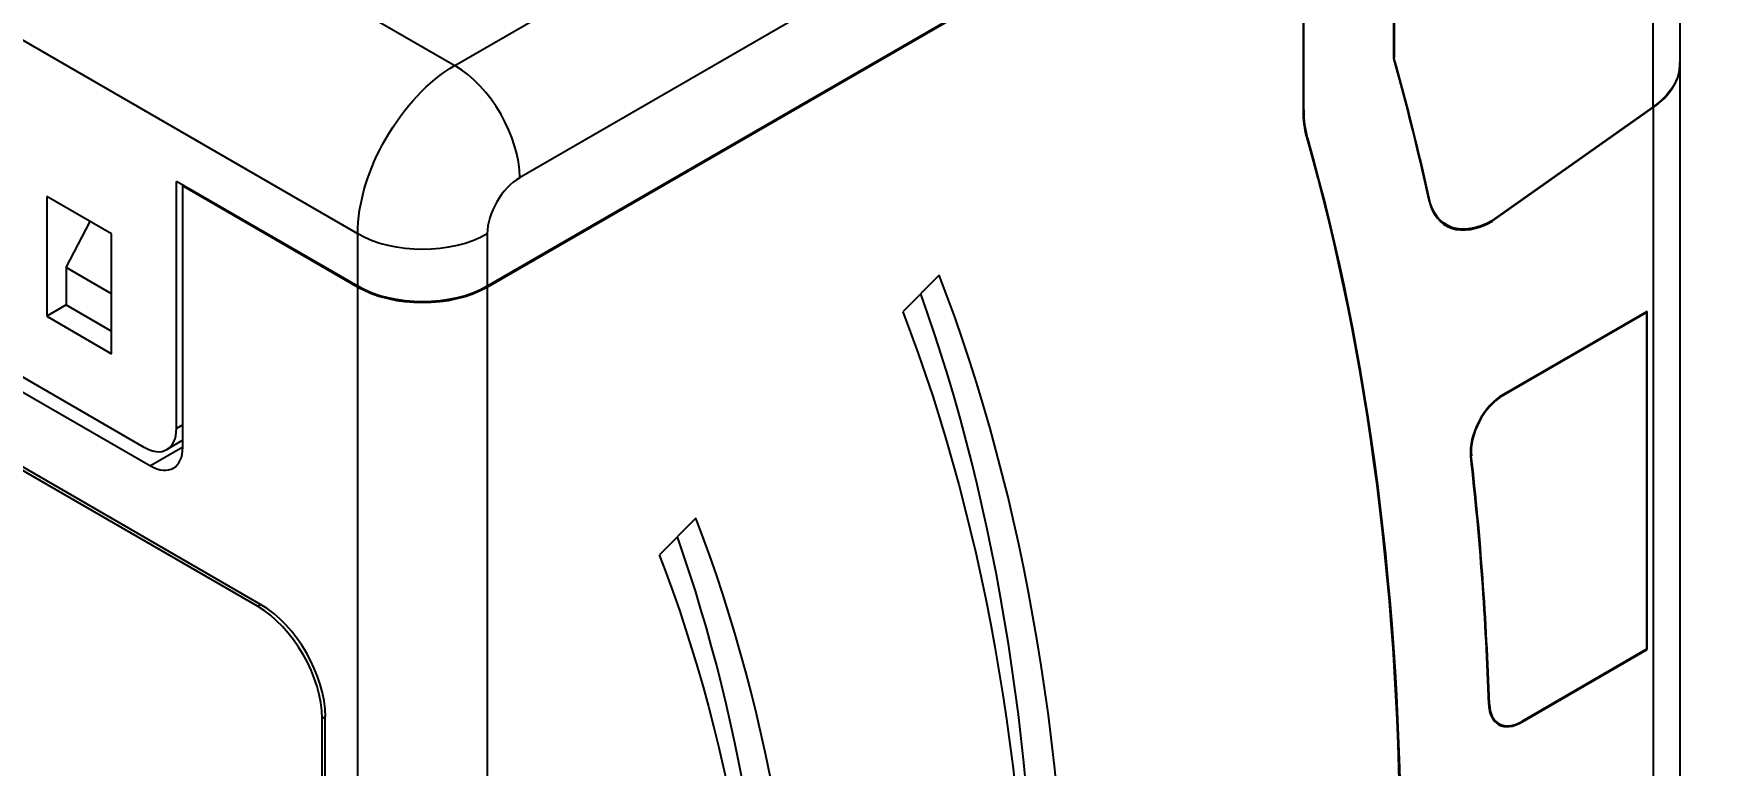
# Model space of a CAD drawing. Header units: millimetres. Extents: x -383313 to -161684, y -117025 to 99224.
# Drawn here: x -343996.19 to -343959.19, y -8551.55 to -8535.59 of the extents above; entities that cross this region are included whole.
import ezdxf

# ---------------------------------------------------------------- set-up
doc = ezdxf.new("R2010")
doc.units = ezdxf.units.MM
doc.header["$MEASUREMENT"] = 0
doc.layers.get('Defpoints').update_dxf_attribs({"color": 31})
for name, color, linetype in [('001__КОНСТРУКТИВ__размеры внутр.', 7, 'Continuous'), ('PV-2BB', 7, 'Continuous'), ('Робот', 30, 'Continuous')]:
    doc.layers.add(name, color=color, linetype=linetype)
doc.styles.add('PSTUDIO', font='arial.ttf')
doc.dimstyles.new('PS_TICK', dxfattribs={"dimscale": 100, "dimtxt": 2.5, "dimasz": 1, "dimexe": 2, "dimexo": 2, "dimgap": 1, "dimtad": 1, "dimdec": 0, "dimzin": 0, "dimdsep": 46, "dimtxsty": 'PSTUDIO', "dimblk": 'ARCHTICK', "dimcen": 2, "dimdle": 1.5, "dimse1": 1, "dimse2": 1, "dimadec": 0, "dimazin": 0, "dimtfac": 1, "dimtdec": 0, "dimtix": 1, "dimtmove": 1, "dimatfit": 3, "dimldrblk": 'ARCHTICK', "dimfxl": 1, "dimtolj": 1, "dimtzin": 0, "dimarcsym": 0})

# ---------------------------------------------------------------- blocks, each defined once
blk = doc.blocks.new('Робот ABB IRB660_3.15 (сверху)')
at = {"layer": 'Робот'}
blk.add_circle((0, 0), 3150, dxfattribs=at)
blk = doc.blocks.new('_ArchTick')
at = {"color": 0, "linetype": 'ByBlock', "const_width": 0.15}
blk.add_lwpolyline([(-0.5, -0.5), (0.5, 0.5)], dxfattribs=at)
blk = doc.blocks.new('*D253')
at = {"layer": '001__КОНСТРУКТИВ__размеры внутр.', "color": 0, "lineweight": -2, "ltscale": 100, "transparency": 16777216}
blk.add_line((-345485.513, -9217.13), (-343185.513, -9217.13), dxfattribs=at)
at = {"layer": 'Defpoints', "color": 0, "ltscale": 100, "transparency": 16777216}
for p in [(-345335.513, -8492.093), (-343335.513, -8492.093), (-343335.513, -9217.13)]:
    blk.add_point(p, dxfattribs=at)
at = {"layer": '001__КОНСТРУКТИВ__размеры внутр.', "color": 0, "lineweight": -2, "ltscale": 100, "transparency": 16777216, "xscale": 100, "yscale": 100, "zscale": 100, "rotation": 180}
blk.add_blockref('_ArchTick', (-345335.513, -9217.13), dxfattribs=at)
at = {"layer": '001__КОНСТРУКТИВ__размеры внутр.', "color": 0, "lineweight": -2, "ltscale": 100, "transparency": 16777216, "xscale": 100, "yscale": 100, "zscale": 100}
blk.add_blockref('_ArchTick', (-343335.513, -9217.13), dxfattribs=at)
at = {"layer": '001__КОНСТРУКТИВ__размеры внутр.', "color": 0, "ltscale": 100, "transparency": 16777216, "insert": (-344335.513, -8989.487), "char_height": 250, "attachment_point": 5, "style": 'PSTUDIO'}
blk.add_mtext('\\A1;2000', dxfattribs=at)
blk = doc.blocks.new('*U231')
at = {"layer": 'PV-2BB'}
for p, q in [((1324.149, 68.83, 1392.979), (1321.283, 74.563, 1395.846)), ((1322.783, 74.563, 1397.346), (1325.649, 68.83, 1394.479)), ((1321.749, 67.93, 1389.679), (1319.883, 71.663, 1391.546)), ((1321.716, 67.946, 1389.662), (1319.883, 71.613, 1391.496)), ((1321.916, 71.396, 1393.312), (1321.383, 70.863, 1392.246)), ((1322.249, 70.73, 1392.979), (1321.916, 71.396, 1393.312)), ((1320.782, 70.864, 1391.646), (1321.516, 69.397, 1390.913)), ((1320.883, 70.863, 1391.746), (1321.549, 69.53, 1391.079)), ((1321.383, 70.863, 1392.246), (1321.716, 70.196, 1391.912)), ((1321.583, 70.763, 1392.346), (1321.383, 70.863, 1392.246)), ((1321.749, 70.93, 1392.679), (1321.582, 70.764, 1392.346)), ((1321.749, 70.93, 1392.679), (1322.139, 70.951, 1393.09)), ((1321.983, 70.463, 1392.446), (1321.749, 70.93, 1392.679)), ((1321.582, 70.764, 1392.346), (1321.816, 70.296, 1392.112)), ((1321.716, 70.196, 1391.912), (1322.249, 70.73, 1392.979)), ((1321.849, 69.23, 1391.079), (1323.012, 70.394, 1393.406)), ((1321.883, 69.363, 1391.246), (1322.983, 70.463, 1393.446)), ((1323.916, 68.596, 1392.512), (1322.983, 70.463, 1393.446)), ((1323.019, 70.39, 1393.409), (1323.012, 70.394, 1393.406)), ((1323.012, 70.394, 1393.406), (1323.913, 68.593, 1392.506)), ((1321.849, 69.23, 1391.079), (1321.516, 69.397, 1390.913)), ((1321.949, 69.33, 1391.279), (1321.883, 69.363, 1391.246)), ((1321.88, 69.261, 1391.141), (1321.716, 69.343, 1391.059)), ((1323.916, 68.596, 1392.512), (1324.149, 68.83, 1392.979)), ((1325.649, 68.83, 1394.479), (1334.643, 64.333, 1398.976)), ((1315.983, 60.663, 1376.646), (1323.913, 68.593, 1392.506)), ((1323.919, 68.59, 1392.509), (1323.916, 68.596, 1392.512)), ((1321.716, 67.946, 1389.662), (1321.749, 67.93, 1389.679)), ((1325.149, 67.83, 1392.979), (1324.916, 67.596, 1392.512)), ((1334.643, 63.333, 1397.976), (1325.649, 67.83, 1393.479)), ((1324.913, 67.593, 1392.506), (1317.072, 59.752, 1376.824)), ((1324.916, 67.596, 1392.512), (1324.909, 67.6, 1392.509)), ((1324.913, 67.593, 1392.506), (1333.313, 63.393, 1396.706)), ((1334.243, 62.933, 1397.176), (1324.916, 67.596, 1392.512)), ((1317.416, 62.646, 1380.062), (1321.716, 66.946, 1388.662)), ((1317.416, 62.596, 1380.012), (1321.749, 66.93, 1388.679)), ((1321.749, 66.93, 1388.679), (1321.716, 66.946, 1388.662)), ((1325.493, 64.952, 1390.446), (1325.049, 65.072, 1390.121)), ((1328.455, 64.156, 1392.611), (1328.011, 64.275, 1392.286)), ((1332, 62.08, 1394.08), (1333.313, 63.393, 1396.706)), ((1332.006, 62.077, 1394.083), (1333.319, 63.39, 1396.709)), ((1334.649, 63.33, 1397.979), (1332.933, 61.613, 1394.547)), ((1334.239, 62.93, 1397.169), (1332.926, 61.616, 1394.542)), ((1332.003, 62.083, 1394.087), (1332.006, 62.077, 1394.083)), ((1331.906, 61.929, 1393.835), (1331.909, 61.923, 1393.832)), ((1332.93, 61.62, 1394.55), (1332.933, 61.613, 1394.547)), ((1337.023, 61.289, 1398.312), (1335.123, 59.389, 1394.512)), ((1332.574, 60.726, 1393.3), (1332.578, 60.717, 1393.296)), ((1332.561, 60.531, 1393.092), (1332.595, 60.464, 1393.059)), ((1334.715, 59.395, 1394.11), (1335.919, 60.599, 1396.517)), ((1332.962, 60.134, 1393.096), (1332.965, 60.128, 1393.093)), ((1332.965, 60.128, 1393.093), (1334.712, 59.392, 1394.104)), ((1334.715, 59.395, 1394.11), (1332.968, 60.131, 1393.099)), ((1334.712, 59.392, 1394.104), (1329.254, 53.934, 1383.188)), ((1335.118, 59.384, 1394.502), (1329.595, 53.861, 1383.456)), ((1335.106, 59.373, 1394.479), (1335.108, 59.375, 1394.483)), ((1331.758, 59.244, 1391.003), (1331.755, 59.251, 1391.006)), ((1332.273, 59.273, 1391.546), (1332.276, 59.266, 1391.542)), ((1333.749, 58.53, 1392.279), (1332.276, 59.266, 1391.542)), ((1333.759, 58.53, 1392.289), (1332.28, 59.27, 1391.549)), ((1333.749, 58.53, 1392.279), (1332.249, 57.03, 1389.279)), ((1332.253, 57.023, 1389.276), (1333.759, 58.53, 1392.289)), ((1333.746, 58.536, 1392.282), (1333.749, 58.53, 1392.279)), ((1333.749, 58.53, 1392.279), (1333.753, 58.533, 1392.286)), ((1330.788, 58.006, 1388.794), (1330.792, 57.999, 1388.791)), ((1330.777, 57.839, 1388.616), (1330.774, 57.846, 1388.62)), ((1330.958, 57.676, 1388.633), (1330.961, 57.669, 1388.63)), ((1330.958, 57.676, 1388.633), (1330.964, 57.672, 1388.636)), ((1330.961, 57.669, 1388.63), (1332.253, 57.023, 1389.276)), ((1332.249, 57.03, 1389.279), (1330.964, 57.672, 1388.636)), ((1332.249, 57.03, 1389.279), (1332.253, 57.023, 1389.276))]:
    blk.add_line(p, q, dxfattribs=at)
at = {"layer": 'PV-2BB', "extrusion": (-0.57735, -0.57735, 0.57735)}
for centre, major_axis, ratio, start_param, end_param in [((1321.682, 69.564, 1391.246), (0, -0.354, -0.354), 0.57735, -0.785398, 0.785398), ((1321.716, 69.696, 1391.412), (0, -0.354, -0.354), 0.57735, -0.785398, 0.785398), ((1325.316, 68.496, 1393.812), (0, 0.707, 0.707), 0.57735, -2.356194, -0.785398), ((1324.579, 68.26, 1392.839), (0.707, -0.707), 0.57735, -2.356194, -0.785398), ((1321.383, 67.613, 1388.996), (0, 0.707, 0.707), 0.57735, -2.356194, -0.785398), ((1321.416, 67.596, 1389.012), (0, 0.707, 0.707), 0.57735, -2.356194, -0.785398), ((1325.483, 67.663, 1393.146), (-0.354, 0, -0.354), 0.57735, -2.356194, -0.785398), ((1303.483, 71.163, 1374.646), (20.86, 0, 20.86), 0.57735, -0.785398, -0.458058), ((1303.649, 70.83, 1374.479), (20.86, 0, 20.86), 0.57735, -0.785398, -0.436332), ((1303.483, 71.163, 1374.646), (23.688, 0, 23.688), 0.57735, -0.785398, -0.455464), ((1303.649, 70.83, 1374.479), (23.688, 0, 23.688), 0.57735, -0.785398, -0.436332), ((1303.649, 70.83, 1374.479), (27.294, 0, 27.294), 0.57735, -1.060123, -0.510674), ((1303.716, 70.796, 1374.512), (27.231, 0, 27.231), 0.57735, -0.785398, -0.510674), ((1303.649, 70.83, 1374.479), (28.284, 0, 28.284), 0.57735, -0.566036, -0.510674), ((1333.302, 60.464, 1393.766), (-0.714, 0, -0.714), 0.57735, -0.566036, 0.785947), ((1334.378, 60.059, 1394.437), (0.75, -0.661, 0.088), 0.636966, -0.854246, -0.101831), ((1303.649, 70.83, 1374.479), (28.277, 0, 28.277), 0.57735, -0.748353, -0.661626), ((1303.646, 70.836, 1374.482), (28.284, 0, 28.284), 0.57735, -0.748353, -0.661626), ((1303.649, 70.83, 1374.479), (28.284, 0, 28.284), 0.57735, -0.748353, -0.661626), ((1332.11, 59.1, 1391.209), (-0.361, 0, -0.361), 0.57735, -2.356194, -0.661626), ((1332.106, 59.106, 1391.212), (-0.354, 0, -0.354), 0.57735, -0.775448, -0.661626), ((1332.11, 59.1, 1391.209), (-0.354, 0, -0.354), 0.57735, -2.356194, -0.661626), ((1334.404, 60.084, 1394.488), (0.707, -0.707), 0.57735, -0.032982, -0.018462), ((1331.131, 57.839, 1388.97), (-0.361, 0, -0.361), 0.57735, -0.748353, 0.785398), ((1331.131, 57.839, 1388.97), (-0.354, 0, -0.354), 0.57735, -0.748353, 0.785398), ((1331.128, 57.846, 1388.973), (-0.354, 0, -0.354), 0.57735, -0.748353, 0), ((1331.128, 57.846, 1388.973), (-0.361, 0, -0.361), 0.57735, 0.013865, 0.785398)]:
    blk.add_ellipse(centre, major_axis=major_axis, ratio=ratio, start_param=start_param, end_param=end_param, dxfattribs=at)
at = {"layer": 'PV-2BB', "extrusion": (0.57735, 0.57735, -0.57735)}
for centre, major_axis, ratio, start_param, end_param in [((1325.149, 68.33, 1393.479), (1.061, 0, 1.061), 0.57735, -2.356194, -0.785398), ((1324.816, 68.496, 1393.312), (-0.707, 0.707), 0.57735, -2.356194, -0.785398), ((1324.583, 68.263, 1392.846), (-0.707, 0.707), 0.57735, -2.356194, -0.785398), ((1324.579, 68.26, 1392.839), (-0.7, 0.7), 0.57735, -2.356194, -0.785398), ((1303.649, 70.83, 1374.479), (-20.435, 0, -20.435), 0.57735, -2.70526, -2.356194), ((1303.649, 70.83, 1374.479), (-23.264, 0, -23.264), 0.57735, -2.70526, -2.356194), ((1332.933, 61.613, 1394.547), (0.99, 0, 0.99), 0.57735, -2.630919, -2.356194), ((1333, 61.58, 1394.58), (1.054, 0, 1.054), 0.57735, -2.630919, -2.356194), ((1303.649, 70.83, 1374.479), (-28.277, 0, -28.277), 0.57735, -2.630953, -2.575557), ((1333.302, 60.464, 1393.766), (-0.707, 0, -0.707), 0.57735, -0.785398, 0.566036), ((1334.382, 60.062, 1394.444), (0.75, -0.661, 0.088), 0.636966, 0.101831, 0.854246)]:
    blk.add_ellipse(centre, major_axis=major_axis, ratio=ratio, start_param=start_param, end_param=end_param, dxfattribs=at)
at = {"layer": 'PV-2BB'}
blk.add_open_spline([(1335.123, 59.389, 1394.512), (1335.118, 59.383, 1394.501), (1335.112, 59.378, 1394.49), (1335.106, 59.373, 1394.479)], degree=3, dxfattribs=at)
blk.add_open_spline([(1335.108, 59.375, 1394.483), (1335.112, 59.378, 1394.489), (1335.115, 59.381, 1394.496), (1335.119, 59.385, 1394.504), (1335.12, 59.386, 1394.505), (1335.121, 59.387, 1394.507)], degree=3, knots=[0.440340209, 0.440340209, 0.440340209, 0.440340209, 0.442718491, 0.442718491, 0.443368834, 0.443368834, 0.443368834, 0.443368834], dxfattribs=at)

msp = doc.modelspace()

# ---------------------------------------------------------------- block references
at = {"layer": 'PV-2BB', "extrusion": (0, 0.816497, 0.57735), "xscale": 2, "yscale": 2, "zscale": 2, "rotation": 225}
msp.add_blockref('*U231', (345764.40417, 6900.51696, -9758.80468), dxfattribs=at)
at = {"layer": 'Робот', "rotation": 180}
msp.add_blockref('Робот ABB IRB660_3.15 (сверху)', (-344500.63713, -5731.42318), dxfattribs=at)

# ---------------------------------------------------------------- dimensions: what is measured, and where the dimension line sits
at = {"layer": '001__КОНСТРУКТИВ__размеры внутр.', "ltscale": 100}
dim = msp.add_linear_dim(base=(-343335.51332, -9217.13039), p1=(-345335.51332, -8492.09281), p2=(-343335.51332, -8492.09281), dimstyle='PS_TICK', dxfattribs=at)
dim.commit()
dim.dimension.update_dxf_attribs({"geometry": '*D253', "text_midpoint": (-344335.51332, -8989.48714)})

doc.saveas('drawing.dxf')
